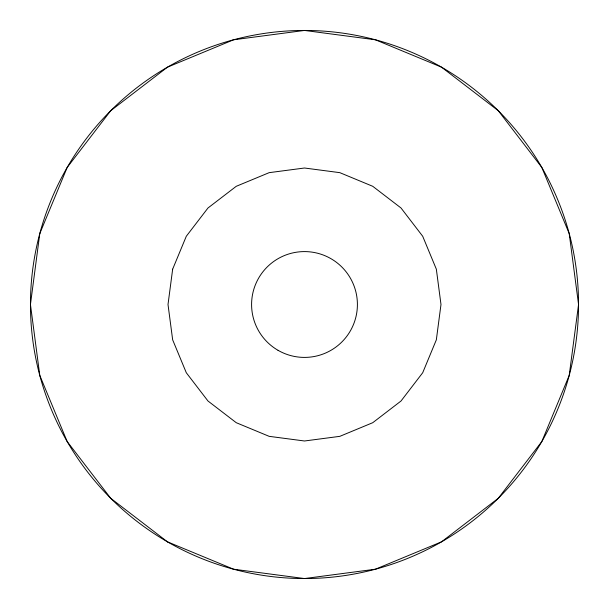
<?xml version="1.0" encoding="UTF-8"?>
<svg xmlns="http://www.w3.org/2000/svg" width="609" height="609" viewBox="0 0 609 609"><rect width="100%" height="100%" fill="white"/><g stroke="black" fill="none" stroke-linecap="round" stroke-linejoin="round"><path stroke-width="0.91" d="M39.791 233.574L30.45 304.5L39.791 375.426L67.165 441.525L110.716 498.284L167.475 541.835L233.574 569.209L304.5 578.55L375.426 569.209L441.525 541.835L498.284 498.284L541.835 441.525L569.209 375.426L578.55 304.5L569.209 233.574L541.835 167.475L498.284 110.716L441.525 67.165L375.426 39.791L304.5 30.45L233.574 39.791L167.475 67.165L110.716 110.716L67.165 167.475L39.791 233.574M172.659 269.17L168.008 304.5L172.659 339.83L186.301 372.746L207.989 401.011L236.254 422.699L269.17 436.341L304.5 440.992L339.83 436.341L372.746 422.699L401.011 401.011L422.699 372.746L436.341 339.83L440.992 304.5L436.341 269.17L422.699 236.254L401.011 207.989L372.746 186.301L339.83 172.659L304.5 168.008L269.17 172.659L236.254 186.301L207.989 207.989L186.301 236.254L172.659 269.17M167.475 541.835A274.05 274.05 0 0 0 578.55 304.5A274.05 274.05 0 0 0 167.475 67.165A274.05 274.05 0 0 0 167.475 541.835M278.047 350.32A52.907 52.907 0 0 0 357.407 304.5A52.907 52.907 0 0 0 278.047 258.68A52.907 52.907 0 0 0 278.047 350.32"/></g></svg>
